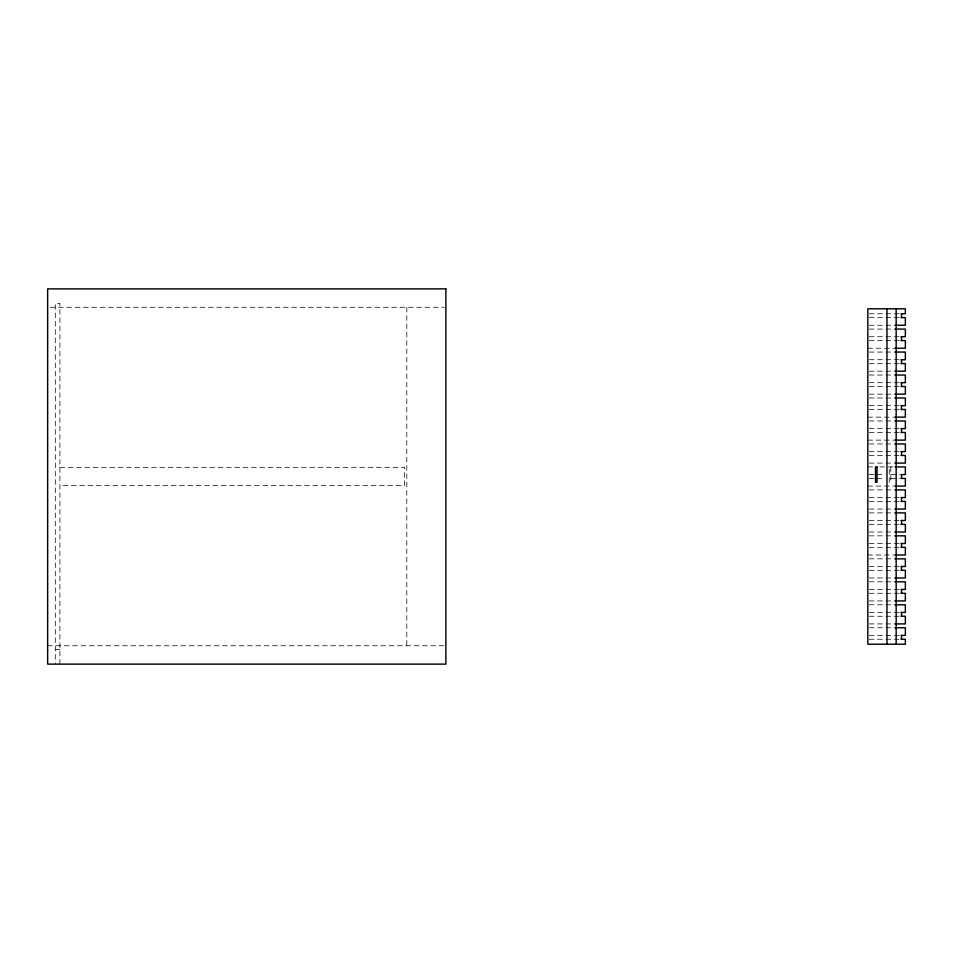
<?xml version="1.0" encoding="UTF-8"?>
<svg xmlns="http://www.w3.org/2000/svg" width="953" height="953" viewBox="0 0 953 953"><rect width="100%" height="100%" fill="white"/><g stroke="black" fill="none" stroke-linecap="round" stroke-linejoin="round"><path stroke-width="0.71" stroke-dasharray="4.76 3.57" d="M50.199 307.259L444.384 307.259M869.267 313.763L901.526 313.763M869.267 317.599L899.572 317.599M869.243 325.259L896.165 325.259M869.243 329.083L895.248 329.083M869.267 336.743L901.526 336.743M869.267 340.566L899.572 340.566M867.826 348.226L896.165 348.226M869.243 352.062L895.248 352.062M869.267 359.71L901.526 359.71M869.267 363.546L899.572 363.546M869.243 371.205L896.165 371.205M869.243 375.029L895.248 375.029M869.267 382.689L901.526 382.689M869.267 386.513L899.572 386.513M869.243 394.173L896.165 394.173M869.243 398.009L895.248 398.009M869.267 405.668L901.526 405.668M869.267 409.492L899.572 409.492M867.826 417.152L896.165 417.152M869.243 420.976L895.248 420.976M869.267 428.636L901.526 428.636M869.267 432.471L899.572 432.471M867.826 440.119L896.165 440.119M869.243 443.955L895.248 443.955M869.267 451.615L901.526 451.615M869.267 455.439L899.572 455.439M869.243 463.098L896.165 463.098M867.826 466.922L875.485 466.922M879.738 466.922L885.182 466.922M888.279 466.922L896.165 466.922M59.908 467.315L404.513 467.315L404.513 485.685L59.908 485.685M869.1 474.582L875.485 474.582M877.01 474.582L885.182 474.582M890.805 474.582L899.525 474.582M869.1 478.418L875.485 478.418M877.01 478.418L885.182 478.418M890.805 478.418L899.525 478.418M867.826 486.078L896.165 486.078M869.243 489.902L895.248 489.902M869.267 497.561L901.526 497.561M869.267 501.385L899.572 501.385M869.243 509.045L896.165 509.045M869.243 512.881L895.248 512.881M869.267 520.529L901.526 520.529M869.267 524.364L899.572 524.364M869.243 532.024L896.165 532.024M869.243 535.848L895.248 535.848M869.267 543.508L901.526 543.508M869.267 547.332L899.572 547.332M867.826 554.991L896.165 554.991M869.243 558.827L896.165 558.827M869.267 566.487L901.526 566.487M869.267 570.311L899.572 570.311M869.243 577.971L896.165 577.971M869.243 581.795L895.248 581.795M869.267 589.454L901.526 589.454M869.267 593.29L899.572 593.29M869.243 600.938L896.165 600.938M869.243 604.774L895.248 604.774M869.267 612.434L901.526 612.434M869.267 616.257L899.572 616.257M869.243 623.917L895.248 623.917M869.243 627.741L896.165 627.741M869.267 635.401L901.526 635.401M869.267 639.237L899.572 639.237M47.65 645.741L444.384 645.741M55.31 649.577L59.908 649.577M890.805 466.922L890.805 482.242L889.268 482.242L889.268 466.922M406.812 307.259L406.812 645.741M59.908 664.122L59.908 303.423L55.31 303.423L55.31 664.122"/><path stroke-width="1.43" d="M901.026 313.763L905.35 313.763L905.35 308.784L867.826 308.784L867.826 644.216L905.35 644.216L905.35 639.237L901.026 639.237M901.026 317.599L905.35 317.599L905.35 325.259L895.248 325.259M895.248 329.083L905.35 329.083L905.35 336.743L901.026 336.743M901.026 340.566L905.35 340.566L905.35 348.226L895.248 348.226M895.248 352.062L905.35 352.062L905.35 359.71L901.026 359.71M901.026 363.546L905.35 363.546L905.35 371.205L895.248 371.205M895.248 375.029L905.35 375.029L905.35 382.689L901.026 382.689M901.026 386.513L905.35 386.513L905.35 394.173L895.248 394.173M895.248 398.009L905.35 398.009L905.35 405.668L901.026 405.668M901.026 409.492L905.35 409.492L905.35 417.152L895.248 417.152M895.248 420.976L905.35 420.976L905.35 428.636L901.026 428.636M901.026 432.471L905.35 432.471L905.35 440.119L895.248 440.119M895.248 443.955L905.35 443.955L905.35 451.615L901.026 451.615M901.026 455.439L905.35 455.439L905.35 463.098L895.248 463.098M895.165 466.922L905.35 466.922L905.35 474.582L900.99 474.582M900.99 478.418L905.35 478.418L905.35 486.078L895.248 486.078M895.248 489.902L905.35 489.902L905.35 497.561L901.026 497.561M901.026 501.385L905.35 501.385L905.35 509.045L895.248 509.045M895.248 512.881L905.35 512.881L905.35 520.529L901.026 520.529M901.026 524.364L905.35 524.364L905.35 532.024L895.248 532.024M895.248 535.848L905.35 535.848L905.35 543.508L901.026 543.508M901.026 547.332L905.35 547.332L905.35 554.991L895.248 554.991M895.248 558.827L905.35 558.827L905.35 566.487L901.026 566.487M901.026 570.311L905.35 570.311L905.35 577.971L895.248 577.971M895.248 581.795L905.35 581.795L905.35 589.454L901.026 589.454M901.026 593.29L905.35 593.29L905.35 600.938L895.248 600.938M895.248 604.774L905.35 604.774L905.35 612.434L901.026 612.434M901.026 616.257L905.35 616.257L905.35 623.917L895.248 623.917M895.248 627.741L905.35 627.741L905.35 635.401L901.026 635.401M901.526 313.763L901.526 317.599M901.526 336.743L901.526 340.566M901.526 359.71L901.526 363.546M901.526 382.689L901.526 386.513M901.526 405.668L901.526 409.492M901.526 428.636L901.526 432.471M901.526 451.615L901.526 455.439M901.526 474.582L901.526 478.418M901.526 497.561L901.526 501.385M901.526 520.529L901.526 524.364M901.526 543.508L901.526 547.332M901.526 566.487L901.526 570.311M901.526 589.454L901.526 593.29M901.526 612.434L901.526 616.257M901.526 635.401L901.526 639.237M896.165 308.784L896.165 644.216M886.969 308.784L886.969 644.216M445.873 288.878L47.65 288.878L47.65 664.122L445.873 664.122L445.873 288.878M877.01 466.922L875.485 466.922L875.485 482.242L877.01 482.242L877.01 466.922"/></g></svg>
